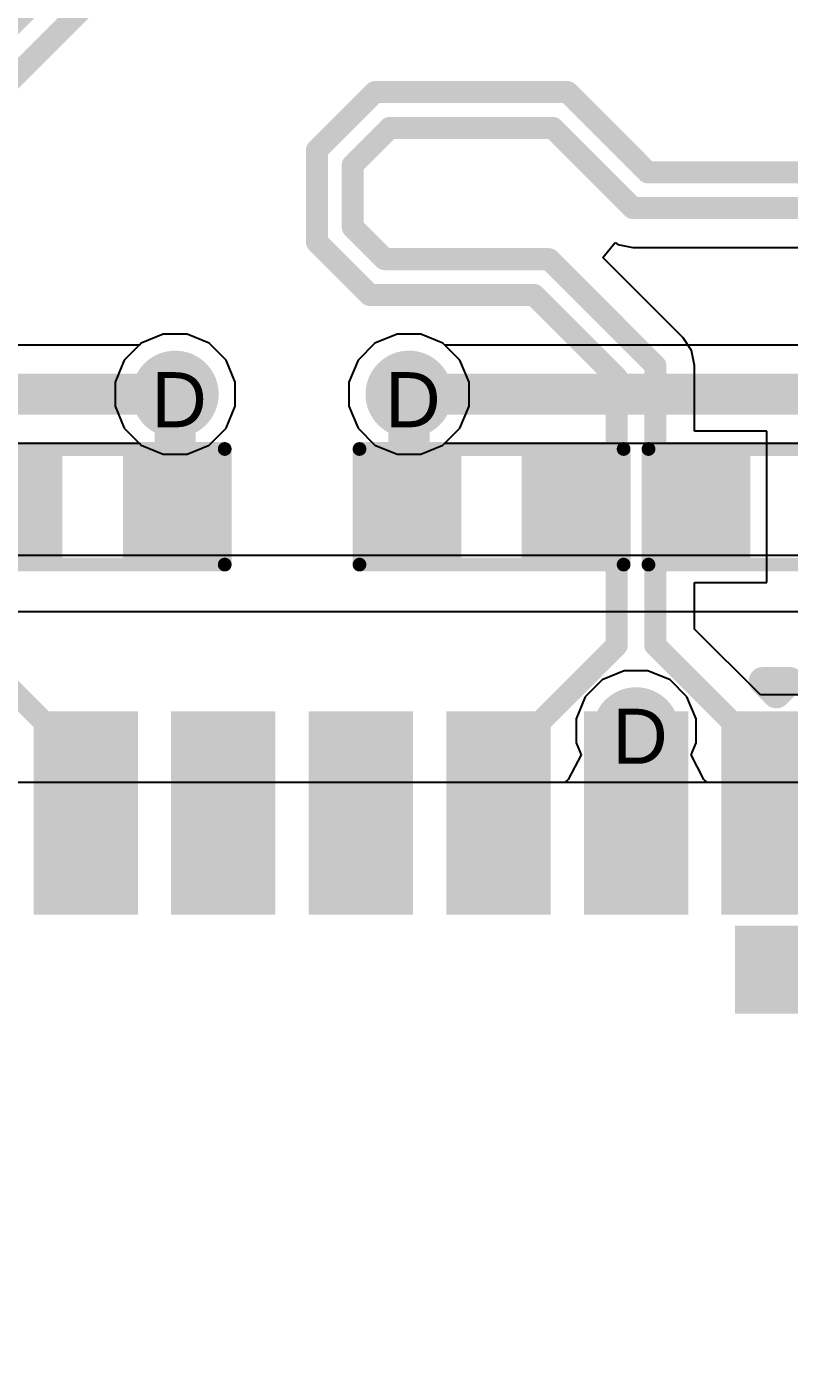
# Model space of a CAD drawing. Header units: inches. Extents: x 0 to 5032, y 0 to 5323.
# Drawn here: x 147.64 to 154.68, y 23.38 to 35.62 of the extents above; entities that cross this region are included whole.
import ezdxf

# ---------------------------------------------------------------- set-up
doc = ezdxf.new("R2010")
doc.units = ezdxf.units.IN
for name, color, linetype in [('Bottom Layer', 5, 'Continuous'), ('Bottom Solder', 6, 'Continuous'), ('Drill Drawing', 1, 'Continuous'), ('Layer 1', 16, 'Continuous'), ('Layer 2', 76, 'Continuous'), ('Multi-Layer', 9, 'Continuous'), ('Top Layer', 1, 'Continuous'), ('Top Overlay', 2, 'Continuous'), ('Top Paste', 8, 'Continuous'), ('Top Solder', 216, 'Continuous'), ('Via Holes', 16, 'Continuous')]:
    doc.layers.add(name, color=color, linetype=linetype)
doc.styles.add('Arial', font='', dxfattribs={"height": 0.2})
doc.styles.get('Arial').set_extended_font_data('Arial')

# ---------------------------------------------------------------- blocks, each defined once
blk = doc.blocks.new('H1102NLT_51')
at = {"layer": 'Top Layer'}
for points in [[(-5.09999996, 4.82500051), (-3.43000076, 4.82500051), (-3.43000076, 4.06499949), (-5.09999996, 4.06499949)], [(5.09999996, 4.06499949), (3.43000076, 4.06499949), (3.43000076, 4.82500051), (5.09999996, 4.82500051)], [(-5.09999996, 3.55500051), (-3.43000076, 3.55500051), (-3.43000076, 2.794999489999999), (-5.09999996, 2.794999489999999)], [(5.09999996, 2.794999489999999), (3.43000076, 2.794999489999999), (3.43000076, 3.55500051), (5.09999996, 3.55500051)], [(-5.09999996, 2.28500051), (-3.43000076, 2.28500051), (-3.43000076, 1.52499949), (-5.09999996, 1.52499949)], [(5.09999996, 1.52499949), (3.43000076, 1.52499949), (3.43000076, 2.28500051), (5.09999996, 2.28500051)], [(-5.09999996, 1.01500051), (-3.43000076, 1.01500051), (-3.43000076, 0.25499949), (-5.09999996, 0.25499949)], [(5.09999996, 0.2549994900000001), (3.43000076, 0.2549994899999999), (3.43000076, 1.01500051), (5.09999996, 1.01500051)], [(-5.09999996, -0.25499949), (-3.43000076, -0.25499949), (-3.43000076, -1.01500051), (-5.09999996, -1.01500051)], [(5.09999996, -1.01500051), (3.43000076, -1.01500051), (3.43000076, -0.2549994900000001), (5.09999996, -0.2549994899999999)], [(-5.09999996, -1.52499949), (-3.43000076, -1.52499949), (-3.43000076, -2.28500051), (-5.09999996, -2.28500051)], [(5.09999996, -2.28500051), (3.43000076, -2.28500051), (3.43000076, -1.52499949), (5.09999996, -1.52499949)], [(-5.09999996, -2.794999489999999), (-3.43000076, -2.794999489999999), (-3.43000076, -3.55500051), (-5.09999996, -3.55500051)], [(5.09999996, -3.55500051), (3.43000076, -3.55500051), (3.43000076, -2.794999489999999), (5.09999996, -2.794999489999999)], [(-5.09999996, -4.06499949), (-3.43000076, -4.06499949), (-3.43000076, -4.82500051), (-5.09999996, -4.82500051)], [(5.09999996, -4.82500051), (3.43000076, -4.82500051), (3.43000076, -4.06499949), (5.09999996, -4.06499949)]]:
    blk.add_hatch(color=1, dxfattribs=at).paths.add_polyline_path(points)
at = {"layer": 'Top Overlay'}
blk.add_hatch(color=2, dxfattribs=at).paths.add_polyline_path([(-3.2258, 4.08941016), (-2.413, 4.08941016), (-2.413, 4.902210159999999), (-3.2258, 4.902210159999999)])
at = {"layer": 'Top Paste'}
for points in [[(-5.09999996, 4.82500051), (-3.43000076, 4.82500051), (-3.43000076, 4.06499949), (-5.09999996, 4.06499949)], [(5.09999996, 4.06499949), (3.43000076, 4.06499949), (3.43000076, 4.82500051), (5.09999996, 4.82500051)], [(-5.09999996, 3.55500051), (-3.43000076, 3.55500051), (-3.43000076, 2.794999489999999), (-5.09999996, 2.794999489999999)], [(5.09999996, 2.794999489999999), (3.43000076, 2.794999489999999), (3.43000076, 3.55500051), (5.09999996, 3.55500051)], [(-5.09999996, 2.28500051), (-3.43000076, 2.28500051), (-3.43000076, 1.52499949), (-5.09999996, 1.52499949)], [(5.09999996, 1.52499949), (3.43000076, 1.52499949), (3.43000076, 2.28500051), (5.09999996, 2.28500051)], [(-5.09999996, 1.01500051), (-3.43000076, 1.01500051), (-3.43000076, 0.25499949), (-5.09999996, 0.25499949)], [(5.09999996, 0.2549994900000001), (3.43000076, 0.2549994899999999), (3.43000076, 1.01500051), (5.09999996, 1.01500051)], [(-5.09999996, -0.25499949), (-3.43000076, -0.25499949), (-3.43000076, -1.01500051), (-5.09999996, -1.01500051)], [(5.09999996, -1.01500051), (3.43000076, -1.01500051), (3.43000076, -0.2549994900000001), (5.09999996, -0.2549994899999999)], [(-5.09999996, -1.52499949), (-3.43000076, -1.52499949), (-3.43000076, -2.28500051), (-5.09999996, -2.28500051)], [(5.09999996, -2.28500051), (3.43000076, -2.28500051), (3.43000076, -1.52499949), (5.09999996, -1.52499949)], [(-5.09999996, -2.794999489999999), (-3.43000076, -2.794999489999999), (-3.43000076, -3.55500051), (-5.09999996, -3.55500051)], [(5.09999996, -3.55500051), (3.43000076, -3.55500051), (3.43000076, -2.794999489999999), (5.09999996, -2.794999489999999)], [(-5.09999996, -4.06499949), (-3.43000076, -4.06499949), (-3.43000076, -4.82500051), (-5.09999996, -4.82500051)], [(5.09999996, -4.82500051), (3.43000076, -4.82500051), (3.43000076, -4.06499949), (5.09999996, -4.06499949)]]:
    blk.add_hatch(color=8, dxfattribs=at).paths.add_polyline_path(points)
at = {"layer": 'Top Solder'}
for points in [[(-5.20159996, 4.92660051), (-3.32840076, 4.92660051), (-3.32840076, 3.96339949), (-5.20159996, 3.96339949)], [(5.20159996, 3.96339949), (3.32840076, 3.96339949), (3.32840076, 4.92660051), (5.20159996, 4.92660051)], [(-5.20159996, 3.65660051), (-3.32840076, 3.65660051), (-3.32840076, 2.69339949), (-5.20159996, 2.69339949)], [(5.20159996, 2.69339949), (3.32840076, 2.69339949), (3.32840076, 3.65660051), (5.20159996, 3.65660051)], [(-5.20159996, 2.38660051), (-3.32840076, 2.38660051), (-3.32840076, 1.42339949), (-5.20159996, 1.42339949)], [(5.20159996, 1.42339949), (3.32840076, 1.42339949), (3.32840076, 2.38660051), (5.20159996, 2.38660051)], [(-5.20159996, 1.11660051), (-3.32840076, 1.11660051), (-3.32840076, 0.15339949), (-5.20159996, 0.15339949)], [(5.20159996, 0.1533994900000001), (3.32840076, 0.1533994899999999), (3.32840076, 1.11660051), (5.20159996, 1.11660051)], [(-5.20159996, -0.15339949), (-3.32840076, -0.15339949), (-3.32840076, -1.11660051), (-5.20159996, -1.11660051)], [(5.20159996, -1.11660051), (3.32840076, -1.11660051), (3.32840076, -0.1533994900000001), (5.20159996, -0.1533994899999999)], [(-5.20159996, -1.42339949), (-3.32840076, -1.42339949), (-3.32840076, -2.38660051), (-5.20159996, -2.38660051)], [(5.20159996, -2.38660051), (3.32840076, -2.38660051), (3.32840076, -1.42339949), (5.20159996, -1.42339949)], [(-5.20159996, -2.69339949), (-3.32840076, -2.69339949), (-3.32840076, -3.65660051), (-5.20159996, -3.65660051)], [(5.20159996, -3.65660051), (3.32840076, -3.65660051), (3.32840076, -2.69339949), (5.20159996, -2.69339949)], [(-5.20159996, -3.96339949), (-3.32840076, -3.96339949), (-3.32840076, -4.92660051), (-5.20159996, -4.92660051)], [(5.20159996, -4.92660051), (3.32840076, -4.92660051), (3.32840076, -3.96339949), (5.20159996, -3.96339949)]]:
    blk.add_hatch(color=216, dxfattribs=at).paths.add_polyline_path(points)
at = {"layer": 'Top Overlay'}
for points in [[(3.554999239999999, 6.35, 0.127, 0.127, 0), (-3.554999239999999, 6.35, 0.127, 0.127, 0)], [(-5.48420036, 4.3434, 0.254, 0.254, 0), (-5.48420036, 4.597399999999999, 0.254, 0.254, 0)], [(-5.357200359999999, 4.4704, 0.254, 0.254, 0), (-5.48420036, 4.597399999999999, 0.254, 0.254, 0)], [(-5.48420036, 4.3434, 0.254, 0.254, 0), (-5.357200359999999, 4.4704, 0.254, 0.254, 0)], [(3.554999239999999, -6.35, 0.127, 0.127, 0), (-3.554999239999999, -6.35, 0.127, 0.127, 0)]]:
    blk.add_lwpolyline(points, format="xyseb", dxfattribs=at)
for points in [[(-3.58674924, 6.35, 0.0635, 0.0635, 1), (-3.52324924, 6.35, 0.0635, 0.0635, 1)], [(3.52324924, 6.35, 0.0635, 0.0635, 1), (3.58674924, 6.35, 0.0635, 0.0635, 1)], [(-5.547700359999999, 4.597399999999999, 0.127, 0.127, 1), (-5.42070036, 4.597399999999999, 0.127, 0.127, 1)], [(-5.547700359999999, 4.597399999999999, 0.127, 0.127, 1), (-5.42070036, 4.597399999999999, 0.127, 0.127, 1)], [(-5.42070036, 4.4704, 0.127, 0.127, 1), (-5.29370036, 4.4704, 0.127, 0.127, 1)], [(-5.42070036, 4.4704, 0.127, 0.127, 1), (-5.29370036, 4.4704, 0.127, 0.127, 1)], [(-5.547700359999999, 4.3434, 0.127, 0.127, 1), (-5.42070036, 4.3434, 0.127, 0.127, 1)], [(-5.547700359999999, 4.3434, 0.127, 0.127, 1), (-5.42070036, 4.3434, 0.127, 0.127, 1)], [(-3.58674924, -6.35, 0.0635, 0.0635, 1), (-3.52324924, -6.35, 0.0635, 0.0635, 1)], [(3.52324924, -6.35, 0.0635, 0.0635, 1), (3.58674924, -6.35, 0.0635, 0.0635, 1)]]:
    blk.add_lwpolyline(points, format="xyseb", close=True, dxfattribs=at)
blk = doc.blocks.new('R___0603_99')
at = {"layer": 'Top Layer'}
for points in [[(-0.3809999999999999, 0.4445), (-0.3809999999999999, -0.4445), (-1.143, -0.4445), (-1.143, 0.4445)], [(1.143, 0.4445), (1.143, -0.4445), (0.3809999999999999, -0.4445), (0.3809999999999999, 0.4445)]]:
    blk.add_hatch(color=1, dxfattribs=at).paths.add_polyline_path(points)
at = {"layer": 'Top Paste'}
for points in [[(-0.3809999999999999, 0.4445), (-0.3809999999999999, -0.4445), (-1.143, -0.4445), (-1.143, 0.4445)], [(1.143, 0.4445), (1.143, -0.4445), (0.3809999999999999, -0.4445), (0.3809999999999999, 0.4445)]]:
    blk.add_hatch(color=8, dxfattribs=at).paths.add_polyline_path(points)
at = {"layer": 'Top Solder'}
for points in [[(-0.2794, 0.5460999999999999), (-0.2794, -0.5460999999999999), (-1.2446, -0.5460999999999999), (-1.2446, 0.5460999999999999)], [(1.2446, 0.5460999999999999), (1.2446, -0.5460999999999999), (0.2794, -0.5460999999999999), (0.2794, 0.5460999999999999)]]:
    blk.add_hatch(color=216, dxfattribs=at).paths.add_polyline_path(points)
at = {"layer": 'Top Overlay'}
for points in [[(1.2192, 0.5334, 0.127, 0.127, 0), (-1.2192, 0.5334, 0.127, 0.127, 0)], [(-1.2192, 0.5334, 0.127, 0.127, 0), (-1.2192, -0.5334, 0.127, 0.127, 0)], [(1.2192, 0.5334, 0.127, 0.127, 0), (1.2192, -0.5334, 0.127, 0.127, 0)], [(1.2192, -0.5334, 0.127, 0.127, 0), (-1.2192, -0.5334, 0.127, 0.127, 0)]]:
    blk.add_lwpolyline(points, format="xyseb", dxfattribs=at)
for points in [[(-1.25095, 0.5334, 0.0635, 0.0635, 1), (-1.18745, 0.5334, 0.0635, 0.0635, 1)], [(-1.25095, 0.5334, 0.0635, 0.0635, 1), (-1.18745, 0.5334, 0.0635, 0.0635, 1)], [(1.18745, 0.5334, 0.0635, 0.0635, 1), (1.25095, 0.5334, 0.0635, 0.0635, 1)], [(1.18745, 0.5334, 0.0635, 0.0635, 1), (1.25095, 0.5334, 0.0635, 0.0635, 1)], [(-1.25095, -0.5334, 0.0635, 0.0635, 1), (-1.18745, -0.5334, 0.0635, 0.0635, 1)], [(-1.25095, -0.5334, 0.0635, 0.0635, 1), (-1.18745, -0.5334, 0.0635, 0.0635, 1)], [(1.18745, -0.5334, 0.0635, 0.0635, 1), (1.25095, -0.5334, 0.0635, 0.0635, 1)], [(1.18745, -0.5334, 0.0635, 0.0635, 1), (1.25095, -0.5334, 0.0635, 0.0635, 1)]]:
    blk.add_lwpolyline(points, format="xyseb", close=True, dxfattribs=at)
blk = doc.blocks.new('R___0603_100')
at = {"layer": 'Top Layer'}
for points in [[(-0.3809999999999999, 0.4445), (-0.3810000000000001, -0.4445), (-1.143, -0.4445), (-1.143, 0.4445)], [(1.143, 0.4445), (1.143, -0.4445), (0.3809999999999999, -0.4445), (0.3810000000000001, 0.4445)]]:
    blk.add_hatch(color=1, dxfattribs=at).paths.add_polyline_path(points)
at = {"layer": 'Top Paste'}
for points in [[(-0.3809999999999999, 0.4445), (-0.3810000000000001, -0.4445), (-1.143, -0.4445), (-1.143, 0.4445)], [(1.143, 0.4445), (1.143, -0.4445), (0.3809999999999999, -0.4445), (0.3810000000000001, 0.4445)]]:
    blk.add_hatch(color=8, dxfattribs=at).paths.add_polyline_path(points)
at = {"layer": 'Top Solder'}
for points in [[(-0.2793999999999999, 0.5460999999999999), (-0.2794, -0.5461), (-1.2446, -0.5460999999999999), (-1.2446, 0.5461)], [(1.2446, 0.5460999999999999), (1.2446, -0.5461), (0.2793999999999999, -0.5460999999999999), (0.2794, 0.5461)]]:
    blk.add_hatch(color=216, dxfattribs=at).paths.add_polyline_path(points)
at = {"layer": 'Top Overlay'}
for points in [[(-1.2192, 0.5334, 0.127, 0.127, 0), (1.2192, 0.5334, 0.127, 0.127, 0)], [(-1.2192, -0.5334, 0.127, 0.127, 0), (-1.2192, 0.5334, 0.127, 0.127, 0)], [(1.2192, -0.5334, 0.127, 0.127, 0), (1.2192, 0.5334, 0.127, 0.127, 0)], [(-1.2192, -0.5334, 0.127, 0.127, 0), (1.2192, -0.5334, 0.127, 0.127, 0)]]:
    blk.add_lwpolyline(points, format="xyseb", dxfattribs=at)
for points in [[(-1.25095, 0.5334, 0.0635, 0.0635, 1), (-1.18745, 0.5334, 0.0635, 0.0635, 1)], [(-1.25095, 0.5334, 0.0635, 0.0635, 1), (-1.18745, 0.5334, 0.0635, 0.0635, 1)], [(1.18745, 0.5334, 0.0635, 0.0635, 1), (1.25095, 0.5334, 0.0635, 0.0635, 1)], [(1.18745, 0.5334, 0.0635, 0.0635, 1), (1.25095, 0.5334, 0.0635, 0.0635, 1)], [(-1.25095, -0.5334, 0.0635, 0.0635, 1), (-1.18745, -0.5334, 0.0635, 0.0635, 1)], [(-1.25095, -0.5334, 0.0635, 0.0635, 1), (-1.18745, -0.5334, 0.0635, 0.0635, 1)], [(1.18745, -0.5334, 0.0635, 0.0635, 1), (1.25095, -0.5334, 0.0635, 0.0635, 1)], [(1.18745, -0.5334, 0.0635, 0.0635, 1), (1.25095, -0.5334, 0.0635, 0.0635, 1)]]:
    blk.add_lwpolyline(points, format="xyseb", close=True, dxfattribs=at)
blk = doc.blocks.new('R___0603_101')
at = {"layer": 'Top Layer'}
for points in [[(-0.3809999999999999, 0.4445), (-0.3809999999999999, -0.4445), (-1.143, -0.4445), (-1.143, 0.4445)], [(1.143, 0.4445), (1.143, -0.4445), (0.3809999999999999, -0.4445), (0.3809999999999999, 0.4445)]]:
    blk.add_hatch(color=1, dxfattribs=at).paths.add_polyline_path(points)
at = {"layer": 'Top Paste'}
for points in [[(-0.3809999999999999, 0.4445), (-0.3809999999999999, -0.4445), (-1.143, -0.4445), (-1.143, 0.4445)], [(1.143, 0.4445), (1.143, -0.4445), (0.3809999999999999, -0.4445), (0.3809999999999999, 0.4445)]]:
    blk.add_hatch(color=8, dxfattribs=at).paths.add_polyline_path(points)
at = {"layer": 'Top Solder'}
for points in [[(-0.2794, 0.5460999999999999), (-0.2794, -0.5460999999999999), (-1.2446, -0.5460999999999999), (-1.2446, 0.5460999999999999)], [(1.2446, 0.5460999999999999), (1.2446, -0.5460999999999999), (0.2794, -0.5460999999999999), (0.2794, 0.5460999999999999)]]:
    blk.add_hatch(color=216, dxfattribs=at).paths.add_polyline_path(points)
at = {"layer": 'Top Overlay'}
for points in [[(1.2192, 0.5334, 0.127, 0.127, 0), (-1.2192, 0.5334, 0.127, 0.127, 0)], [(-1.2192, 0.5334, 0.127, 0.127, 0), (-1.2192, -0.5334, 0.127, 0.127, 0)], [(1.2192, 0.5334, 0.127, 0.127, 0), (1.2192, -0.5334, 0.127, 0.127, 0)], [(1.2192, -0.5334, 0.127, 0.127, 0), (-1.2192, -0.5334, 0.127, 0.127, 0)]]:
    blk.add_lwpolyline(points, format="xyseb", dxfattribs=at)
for points in [[(-1.25095, 0.5334, 0.0635, 0.0635, 1), (-1.18745, 0.5334, 0.0635, 0.0635, 1)], [(-1.25095, 0.5334, 0.0635, 0.0635, 1), (-1.18745, 0.5334, 0.0635, 0.0635, 1)], [(1.18745, 0.5334, 0.0635, 0.0635, 1), (1.25095, 0.5334, 0.0635, 0.0635, 1)], [(1.18745, 0.5334, 0.0635, 0.0635, 1), (1.25095, 0.5334, 0.0635, 0.0635, 1)], [(-1.25095, -0.5334, 0.0635, 0.0635, 1), (-1.18745, -0.5334, 0.0635, 0.0635, 1)], [(-1.25095, -0.5334, 0.0635, 0.0635, 1), (-1.18745, -0.5334, 0.0635, 0.0635, 1)], [(1.18745, -0.5334, 0.0635, 0.0635, 1), (1.25095, -0.5334, 0.0635, 0.0635, 1)], [(1.18745, -0.5334, 0.0635, 0.0635, 1), (1.25095, -0.5334, 0.0635, 0.0635, 1)]]:
    blk.add_lwpolyline(points, format="xyseb", close=True, dxfattribs=at)

msp = doc.modelspace()

# ---------------------------------------------------------------- hatches: boundary and pattern name
at = {"layer": 'Bottom Layer'}
h = msp.add_hatch(color=5, dxfattribs=at)
edge = h.paths.add_edge_path()
edge.add_arc((149.0115511, 32.231584), 0.2999994, 0, 360)
h = msp.add_hatch(color=5, dxfattribs=at)
edge = h.paths.add_edge_path()
edge.add_arc((151.1697129, 32.231584), 0.2999994, 0, 360)
h = msp.add_hatch(color=5, dxfattribs=at)
edge = h.paths.add_edge_path()
edge.add_arc((153.265632, 29.12620032), 0.2999994, 0, 360)
at = {"layer": 'Bottom Solder'}
h = msp.add_hatch(color=6, dxfattribs=at)
edge = h.paths.add_edge_path()
edge.add_arc((149.0115511, 32.231584), 0.4015993999999999, 0, 360)
h = msp.add_hatch(color=6, dxfattribs=at)
edge = h.paths.add_edge_path()
edge.add_arc((151.1697129, 32.231584), 0.4015993999999999, 0, 360)
h = msp.add_hatch(color=6, dxfattribs=at)
edge = h.paths.add_edge_path()
edge.add_arc((153.265632, 29.12620032), 0.4015993999999999, 0, 360)
at = {"layer": 'Layer 1'}
h = msp.add_hatch(color=16, dxfattribs=at)
edge = h.paths.add_edge_path()
edge.add_arc((149.0115511, 32.231584), 0.2999994, 0, 360)
h = msp.add_hatch(color=16, dxfattribs=at)
edge = h.paths.add_edge_path()
edge.add_arc((151.1697129, 32.231584), 0.2999994, 0, 360)
h = msp.add_hatch(color=16, dxfattribs=at)
edge = h.paths.add_edge_path()
edge.add_arc((153.265632, 29.12620032), 0.2999994, 0, 360)
at = {"layer": 'Layer 2'}
h = msp.add_hatch(color=76, dxfattribs=at)
edge = h.paths.add_edge_path()
edge.add_arc((149.0115511, 32.231584), 0.2999994, 0, 360)
h = msp.add_hatch(color=76, dxfattribs=at)
edge = h.paths.add_edge_path()
edge.add_arc((151.1697129, 32.231584), 0.2999994, 0, 360)
h = msp.add_hatch(color=76, dxfattribs=at)
edge = h.paths.add_edge_path()
edge.add_arc((153.265632, 29.12620032), 0.2999994, 0, 360)
at = {"layer": 'Top Layer'}
h = msp.add_hatch(color=1, dxfattribs=at)
edge = h.paths.add_edge_path()
edge.add_arc((149.0115511, 32.231584), 0.2999994, 0, 360)
h = msp.add_hatch(color=1, dxfattribs=at)
edge = h.paths.add_edge_path()
edge.add_arc((151.1697129, 32.231584), 0.2999994, 0, 360)
h = msp.add_hatch(color=1, dxfattribs=at)
edge = h.paths.add_edge_path()
edge.add_arc((153.265632, 29.12620032), 0.2999994, 0, 360)
at = {"layer": 'Top Solder'}
h = msp.add_hatch(color=216, dxfattribs=at)
edge = h.paths.add_edge_path()
edge.add_arc((149.0115511, 32.231584), 0.4015993999999999, 0, 360)
h = msp.add_hatch(color=216, dxfattribs=at)
edge = h.paths.add_edge_path()
edge.add_arc((151.1697129, 32.231584), 0.4015993999999999, 0, 360)
h = msp.add_hatch(color=216, dxfattribs=at)
edge = h.paths.add_edge_path()
edge.add_arc((153.265632, 29.12620032), 0.4015993999999999, 0, 360)
at = {"layer": 'Via Holes'}
h = msp.add_hatch(color=7, dxfattribs=at)
edge = h.paths.add_edge_path()
edge.add_arc((149.0115511, 32.231584), 0.1499997, 0, 360)
h = msp.add_hatch(color=7, dxfattribs=at)
edge = h.paths.add_edge_path()
edge.add_arc((151.1697129, 32.231584), 0.1499997, 0, 360)
h = msp.add_hatch(color=7, dxfattribs=at)
edge = h.paths.add_edge_path()
edge.add_arc((153.265632, 29.12620032), 0.1499997, 0, 360)

# ---------------------------------------------------------------- linework, layer by layer
at = {"layer": 'Bottom Layer'}
for p, q in [((148.69773664, 32.7012427), (148.68128506, 32.68479112)), ((148.9013532, 32.78558339999999), (148.69773664, 32.7012427)), ((149.121749, 32.78558339999999), (148.9013532, 32.78558339999999)), ((149.32536556, 32.7012427), (149.121749, 32.78558339999999)), ((149.4812098, 32.54539845999999), (149.32536556, 32.7012427)), ((150.85589844, 32.7012427), (150.7000542, 32.54539845999999)), ((151.059515, 32.78558339999999), (150.85589844, 32.7012427)), ((151.2799108, 32.78558339999999), (151.059515, 32.78558339999999)), ((151.48352736, 32.7012427), (151.2799108, 32.78558339999999)), ((151.49997894, 32.68479112), (151.48352736, 32.7012427)), ((148.68128506, 32.68479112), (144.04465984, 32.68479112)), ((156.13660416, 32.68479112), (151.49997894, 32.68479112)), ((149.5655505, 32.3417819), (149.4812098, 32.54539845999999)), ((150.7000542, 32.54539845999999), (150.6157135, 32.3417819)), ((149.5655505, 32.1213861), (149.5655505, 32.3417819)), ((150.6157135, 32.3417819), (150.6157135, 32.1213861)), ((149.4812098, 31.91776954), (149.5655505, 32.1213861)), ((150.6157135, 32.1213861), (150.7000542, 31.91776954)), ((149.32536556, 31.76192529999999), (149.4812098, 31.91776954)), ((150.7000542, 31.91776954), (150.85589844, 31.76192529999999)), ((144.04465984, 31.77837688), (148.68128506, 31.77837688)), ((148.68128506, 31.77837688), (148.69773664, 31.76192529999999)), ((148.69773664, 31.76192529999999), (148.9013532, 31.6775846)), ((149.121749, 31.6775846), (149.32536556, 31.76192529999999)), ((150.85589844, 31.76192529999999), (151.059515, 31.6775846)), ((151.2799108, 31.6775846), (151.48352736, 31.76192529999999)), ((151.48352736, 31.76192529999999), (151.49997894, 31.77837688)), ((151.49997894, 31.77837688), (156.13660416, 31.77837688)), ((148.9013532, 31.6775846), (149.121749, 31.6775846)), ((151.059515, 31.6775846), (151.2799108, 31.6775846)), ((148.42489746, 30.74394664), (143.45748296, 30.74394664)), ((154.20918104, 30.74394918), (148.42489746, 30.74394664)), ((156.60321994, 30.74394918), (154.20918104, 30.74394918)), ((143.45748296, 30.22599492), (148.42489746, 30.22599492)), ((148.42489746, 30.22599492), (154.20918104, 30.22599746)), ((154.20918104, 30.22599746), (156.27277356, 30.22599746)), ((158.63247928, 28.650184), (141.55440828, 28.650184))]:
    msp.add_line(p, q, dxfattribs=at)
for points in [[(143.7143938, 32.231584, 0.3809999999999999, 0.3809999999999999, 0), (149.0115511, 32.231584, 0.3809999999999999, 0.3809999999999999, 0)], [(151.1697129, 32.231584, 0.3809999999999999, 0.3809999999999999, 0), (156.4668702, 32.231584, 0.3809999999999999, 0.3809999999999999, 0)]]:
    msp.add_lwpolyline(points, format="xyseb", dxfattribs=at)
for points in [[(148.9163011, 32.231584, 0.1905, 0.1905, 1), (149.1068011, 32.231584, 0.1905, 0.1905, 1)], [(151.0744629, 32.231584, 0.1905, 0.1905, 1), (151.2649629, 32.231584, 0.1905, 0.1905, 1)]]:
    msp.add_lwpolyline(points, format="xyseb", close=True, dxfattribs=at)
at = {"layer": 'Layer 1'}
for p, q in [((148.69773664, 32.7012427), (148.5418924, 32.54539845999999)), ((148.9013532, 32.78558339999999), (148.69773664, 32.7012427)), ((149.121749, 32.78558339999999), (148.9013532, 32.78558339999999)), ((149.32536556, 32.7012427), (149.121749, 32.78558339999999)), ((149.4812098, 32.54539845999999), (149.32536556, 32.7012427)), ((150.85589844, 32.7012427), (150.7000542, 32.54539845999999)), ((151.059515, 32.78558339999999), (150.85589844, 32.7012427)), ((151.2799108, 32.78558339999999), (151.059515, 32.78558339999999)), ((151.48352736, 32.7012427), (151.2799108, 32.78558339999999)), ((151.6393716, 32.54539845999999), (151.48352736, 32.7012427)), ((148.5418924, 32.54539845999999), (148.4575517, 32.3417819)), ((149.5655505, 32.3417819), (149.4812098, 32.54539845999999)), ((150.7000542, 32.54539845999999), (150.6157135, 32.3417819)), ((151.7237123, 32.3417819), (151.6393716, 32.54539845999999)), ((148.4575517, 32.3417819), (148.4575517, 32.1213861)), ((149.5655505, 32.1213861), (149.5655505, 32.3417819)), ((150.6157135, 32.3417819), (150.6157135, 32.1213861)), ((151.7237123, 32.1213861), (151.7237123, 32.3417819)), ((148.4575517, 32.1213861), (148.5418924, 31.91776954)), ((149.4812098, 31.91776954), (149.5655505, 32.1213861)), ((150.6157135, 32.1213861), (150.7000542, 31.91776954)), ((151.6393716, 31.91776954), (151.7237123, 32.1213861)), ((148.5418924, 31.91776954), (148.69773664, 31.76192529999999)), ((149.32536556, 31.76192529999999), (149.4812098, 31.91776954)), ((150.7000542, 31.91776954), (150.85589844, 31.76192529999999)), ((151.48352736, 31.76192529999999), (151.6393716, 31.91776954)), ((148.69773664, 31.76192529999999), (148.9013532, 31.6775846)), ((149.121749, 31.6775846), (149.32536556, 31.76192529999999)), ((150.85589844, 31.76192529999999), (151.059515, 31.6775846)), ((151.2799108, 31.6775846), (151.48352736, 31.76192529999999)), ((148.9013532, 31.6775846), (149.121749, 31.6775846)), ((151.059515, 31.6775846), (151.2799108, 31.6775846)), ((153.1554341, 29.68019972), (152.95181754, 29.59585902)), ((153.3758299, 29.68019972), (153.1554341, 29.68019972)), ((153.57944646, 29.59585902), (153.3758299, 29.68019972)), ((152.95181754, 29.59585902), (152.7959733, 29.44001477999999)), ((153.7352907, 29.44001477999999), (153.57944646, 29.59585902)), ((152.7959733, 29.44001477999999), (152.7116326, 29.23639822)), ((153.8196314, 29.23639822), (153.7352907, 29.44001477999999)), ((152.7116326, 29.23639822), (152.7116326, 29.01600242)), ((153.8196314, 29.01600242), (153.8196314, 29.23639822)), ((152.7116326, 29.01600242), (152.7579495, 28.90418654)), ((153.7733145, 28.90418654), (153.8196314, 29.01600242)), ((152.7579495, 28.90418654), (152.64033734, 28.67725532)), ((153.89092666, 28.67725532), (153.7733145, 28.90418654)), ((152.60915884, 28.650184), (147.57210516, 28.650184)), ((152.64033734, 28.67725532), (152.60915884, 28.650184)), ((153.92210516, 28.650184), (153.89092666, 28.67725532)), ((158.63247928, 28.650184), (153.92210516, 28.650184))]:
    msp.add_line(p, q, dxfattribs=at)
at = {"layer": 'Layer 2'}
for p, q in [((148.69773664, 32.7012427), (148.5418924, 32.54539845999999)), ((148.9013532, 32.78558339999999), (148.69773664, 32.7012427)), ((149.121749, 32.78558339999999), (148.9013532, 32.78558339999999)), ((149.32536556, 32.7012427), (149.121749, 32.78558339999999)), ((149.4812098, 32.54539845999999), (149.32536556, 32.7012427)), ((150.85589844, 32.7012427), (150.7000542, 32.54539845999999)), ((151.059515, 32.78558339999999), (150.85589844, 32.7012427)), ((151.2799108, 32.78558339999999), (151.059515, 32.78558339999999)), ((151.48352736, 32.7012427), (151.2799108, 32.78558339999999)), ((151.6393716, 32.54539845999999), (151.48352736, 32.7012427)), ((148.5418924, 32.54539845999999), (148.4575517, 32.3417819)), ((149.5655505, 32.3417819), (149.4812098, 32.54539845999999)), ((150.7000542, 32.54539845999999), (150.6157135, 32.3417819)), ((151.7237123, 32.3417819), (151.6393716, 32.54539845999999)), ((148.4575517, 32.3417819), (148.4575517, 32.1213861)), ((149.5655505, 32.1213861), (149.5655505, 32.3417819)), ((150.6157135, 32.3417819), (150.6157135, 32.1213861)), ((151.7237123, 32.1213861), (151.7237123, 32.3417819)), ((148.4575517, 32.1213861), (148.5418924, 31.91776954)), ((149.4812098, 31.91776954), (149.5655505, 32.1213861)), ((150.6157135, 32.1213861), (150.7000542, 31.91776954)), ((151.6393716, 31.91776954), (151.7237123, 32.1213861)), ((148.5418924, 31.91776954), (148.69773664, 31.76192529999999)), ((149.32536556, 31.76192529999999), (149.4812098, 31.91776954)), ((150.7000542, 31.91776954), (150.85589844, 31.76192529999999)), ((151.48352736, 31.76192529999999), (151.6393716, 31.91776954)), ((148.69773664, 31.76192529999999), (148.9013532, 31.6775846)), ((149.121749, 31.6775846), (149.32536556, 31.76192529999999)), ((150.85589844, 31.76192529999999), (151.059515, 31.6775846)), ((151.2799108, 31.6775846), (151.48352736, 31.76192529999999)), ((148.9013532, 31.6775846), (149.121749, 31.6775846)), ((151.059515, 31.6775846), (151.2799108, 31.6775846)), ((153.1554341, 29.68019972), (152.95181754, 29.59585902)), ((153.3758299, 29.68019972), (153.1554341, 29.68019972)), ((153.57944646, 29.59585902), (153.3758299, 29.68019972)), ((152.95181754, 29.59585902), (152.7959733, 29.44001477999999)), ((153.7352907, 29.44001477999999), (153.57944646, 29.59585902)), ((152.7959733, 29.44001477999999), (152.7116326, 29.23639822)), ((153.8196314, 29.23639822), (153.7352907, 29.44001477999999)), ((152.7116326, 29.23639822), (152.7116326, 29.01600242)), ((153.8196314, 29.01600242), (153.8196314, 29.23639822)), ((152.7116326, 29.01600242), (152.7579495, 28.90418654)), ((153.7733145, 28.90418654), (153.8196314, 29.01600242)), ((152.7579495, 28.90418654), (152.64033734, 28.67725532)), ((153.89092666, 28.67725532), (153.7733145, 28.90418654)), ((152.60915884, 28.650184), (147.57210516, 28.650184)), ((152.64033734, 28.67725532), (152.60915884, 28.650184)), ((153.92210516, 28.650184), (153.89092666, 28.67725532)), ((158.63247928, 28.650184), (153.92210516, 28.650184))]:
    msp.add_line(p, q, dxfattribs=at)
at = {"layer": 'Multi-Layer'}
msp.add_line((158.63247928, 28.650184), (141.47095658, 28.650184), dxfattribs=at)
at = {"layer": 'Top Layer'}
for p, q in [((152.96026812, 33.49147734), (153.073608, 33.62958475999999)), ((153.073608, 33.62958475999999), (153.09831712, 33.6130773)), ((153.09831712, 33.6130773), (153.23706462, 33.58547512)), ((153.23706462, 33.58547512), (153.23707732, 33.58547766)), ((153.23707732, 33.58547766), (155.00371844, 33.58547766)), ((153.69979928, 32.75194618), (152.96026812, 33.49147734)), ((153.6998069, 32.7519411), (153.69979928, 32.75194618)), ((153.77839958, 32.6343137), (153.6998069, 32.7519411)), ((153.80600176, 32.4955662), (153.77839958, 32.6343137)), ((153.80599922, 32.49555349999999), (153.80600176, 32.4955662)), ((153.80599922, 31.8910208), (153.80599922, 32.49555349999999)), ((154.4725511, 31.8910208), (153.80599922, 31.8910208)), ((154.4725511, 30.4940208), (154.4725511, 31.8910208)), ((153.80599922, 30.06478112), (153.80599922, 30.4940208)), ((153.80599922, 30.4940208), (154.4725511, 30.4940208)), ((154.41437748, 29.45640032), (153.80599922, 30.06478112)), ((155.16963124, 29.45640032), (154.41437748, 29.45640032))]:
    msp.add_line(p, q, dxfattribs=at)
for points in [[(146.737832, 34.87112405999999, 0.2032, 0.2032, 0), (148.4853393, 36.61863136, 0.2032, 0.2032, 0)], [(147.093432, 34.723832, 0.2032, 0.2032, 0), (148.63263136, 36.26303136, 0.2032, 0.2032, 0)], [(150.31997368, 34.48300952, 0.2032, 0.2032, 0), (150.85531424, 35.01835008, 0.2032, 0.2032, 0)], [(150.85531424, 35.01835008, 0.2032, 0.2032, 0), (152.6337308, 35.01835008, 0.2032, 0.2032, 0)], [(152.6337308, 35.01835008, 0.2032, 0.2032, 0), (153.373836, 34.27824488, 0.2032, 0.2032, 0)], [(150.65017368, 34.34623814, 0.2032, 0.2032, 0), (150.99208562, 34.68815008, 0.2032, 0.2032, 0)], [(150.99208562, 34.68815008, 0.2032, 0.2032, 0), (152.49695942, 34.68815008, 0.2032, 0.2032, 0)], [(152.49695942, 34.68815008, 0.2032, 0.2032, 0), (152.9849112, 34.20019575999999, 0.2032, 0.2032, 0)], [(150.31997368, 33.6349721, 0.2032, 0.2032, 0), (150.31997368, 34.48300952, 0.2032, 0.2032, 0)], [(150.65017368, 33.77174601999999, 0.2032, 0.2032, 0), (150.65017368, 34.34623814, 0.2032, 0.2032, 0)], [(152.9849112, 34.20019575999999, 0.2032, 0.2032, 0), (152.98491374, 34.20019575999999, 0.2032, 0.2032, 0)], [(152.98491374, 34.20019575999999, 0.2032, 0.2032, 0), (153.23706462, 33.94804488, 0.2032, 0.2032, 0)], [(153.373836, 34.27824488, 0.2032, 0.2032, 0), (154.86695976, 34.27824488, 0.2032, 0.2032, 0)], [(153.23706462, 33.94804488, 0.2032, 0.2032, 0), (155.00373114, 33.94804488, 0.2032, 0.2032, 0)], [(150.65017368, 33.77174601999999, 0.2032, 0.2032, 0), (150.94472224, 33.47719746, 0.2032, 0.2032, 0)], [(150.31997368, 33.6349721, 0.2032, 0.2032, 0), (150.80794832, 33.14699746, 0.2032, 0.2032, 0)], [(150.94472224, 33.47719746, 0.2032, 0.2032, 0), (152.46180074, 33.47719746, 0.2032, 0.2032, 0)], [(152.46180074, 33.47719746, 0.2032, 0.2032, 0), (153.443432, 32.4955662, 0.2032, 0.2032, 0)], [(150.80794832, 33.14699746, 0.2032, 0.2032, 0), (152.32502682, 33.14699746, 0.2032, 0.2032, 0)], [(152.32502682, 33.14699746, 0.2032, 0.2032, 0), (153.087832, 32.38419228, 0.2032, 0.2032, 0)], [(153.443432, 31.6501399, 0.2032, 0.2032, 0), (153.443432, 32.4955662, 0.2032, 0.2032, 0)], [(153.087832, 31.6501399, 0.2032, 0.2032, 0), (153.087832, 32.38419228, 0.2032, 0.2032, 0)], [(149.0115511, 31.1925208, 0.3809999999999999, 0.3809999999999999, 0), (149.0115511, 32.231584, 0.3809999999999999, 0.3809999999999999, 0)], [(151.1697129, 31.1925208, 0.3809999999999999, 0.3809999999999999, 0), (151.1697129, 32.231584, 0.3809999999999999, 0.3809999999999999, 0)], [(152.6937129, 31.2560208, 0.2032, 0.2032, 0), (153.087832, 31.6501399, 0.2032, 0.2032, 0)], [(153.443432, 31.6501399, 0.2032, 0.2032, 0), (153.8375511, 31.2560208, 0.2032, 0.2032, 0)], [(152.6937129, 31.1925208, 0.2032, 0.2032, 0), (152.6937129, 31.2560208, 0.2032, 0.2032, 0)], [(153.8375511, 31.1925208, 0.2032, 0.2032, 0), (153.8375511, 31.2560208, 0.2032, 0.2032, 0)], [(152.6937129, 31.1290208, 0.2032, 0.2032, 0), (152.6937129, 31.1925208, 0.2032, 0.2032, 0)], [(152.6937129, 31.1290208, 0.2032, 0.2032, 0), (153.087832, 30.7349017, 0.2032, 0.2032, 0)], [(153.443432, 30.7349017, 0.2032, 0.2032, 0), (153.8375511, 31.1290208, 0.2032, 0.2032, 0)], [(153.8375511, 31.1290208, 0.2032, 0.2032, 0), (153.8375511, 31.1925208, 0.2032, 0.2032, 0)], [(153.087832, 29.91459854, 0.2032, 0.2032, 0), (153.087832, 30.7349017, 0.2032, 0.2032, 0)], [(153.443432, 29.91459854, 0.2032, 0.2032, 0), (153.443432, 30.7349017, 0.2032, 0.2032, 0)], [(147.093432, 29.91459854, 0.2032, 0.2032, 0), (148.185632, 28.82239853999999, 0.2032, 0.2032, 0)], [(151.995632, 28.82239853999999, 0.2032, 0.2032, 0), (153.087832, 29.91459854, 0.2032, 0.2032, 0)], [(153.443432, 29.91459854, 0.2032, 0.2032, 0), (154.535632, 28.82239853999999, 0.2032, 0.2032, 0)], [(148.185632, 28.36740072, 0.2032, 0.2032, 0), (148.185632, 28.82239853999999, 0.2032, 0.2032, 0)], [(151.995632, 28.36740072, 0.2032, 0.2032, 0), (151.995632, 28.82239853999999, 0.2032, 0.2032, 0)], [(154.535632, 28.36740072, 0.2032, 0.2032, 0), (154.535632, 28.82239853999999, 0.2032, 0.2032, 0)]]:
    msp.add_lwpolyline(points, format="xyseb", dxfattribs=at)
for points in [[(150.80451424, 35.01835008, 0.1016, 0.1016, 1), (150.90611424, 35.01835008, 0.1016, 0.1016, 1)], [(150.80451424, 35.01835008, 0.1016, 0.1016, 1), (150.90611424, 35.01835008, 0.1016, 0.1016, 1)], [(152.5829308, 35.01835008, 0.1016, 0.1016, 1), (152.6845308, 35.01835008, 0.1016, 0.1016, 1)], [(152.5829308, 35.01835008, 0.1016, 0.1016, 1), (152.6845308, 35.01835008, 0.1016, 0.1016, 1)], [(150.94128562, 34.68815008, 0.1016, 0.1016, 1), (151.04288562, 34.68815008, 0.1016, 0.1016, 1)], [(150.94128562, 34.68815008, 0.1016, 0.1016, 1), (151.04288562, 34.68815008, 0.1016, 0.1016, 1)], [(152.44615942, 34.68815008, 0.1016, 0.1016, 1), (152.54775942, 34.68815008, 0.1016, 0.1016, 1)], [(152.44615942, 34.68815008, 0.1016, 0.1016, 1), (152.54775942, 34.68815008, 0.1016, 0.1016, 1)], [(150.26917368, 34.48300952, 0.1016, 0.1016, 1), (150.37077368, 34.48300952, 0.1016, 0.1016, 1)], [(150.26917368, 34.48300952, 0.1016, 0.1016, 1), (150.37077368, 34.48300952, 0.1016, 0.1016, 1)], [(150.59937368, 34.34623814, 0.1016, 0.1016, 1), (150.70097368, 34.34623814, 0.1016, 0.1016, 1)], [(150.59937368, 34.34623814, 0.1016, 0.1016, 1), (150.70097368, 34.34623814, 0.1016, 0.1016, 1)], [(152.9341112, 34.20019575999999, 0.1016, 0.1016, 1), (153.0357112, 34.20019575999999, 0.1016, 0.1016, 1)], [(152.9341112, 34.20019575999999, 0.1016, 0.1016, 1), (153.0357112, 34.20019575999999, 0.1016, 0.1016, 1)], [(152.93411374, 34.20019575999999, 0.1016, 0.1016, 1), (153.03571374, 34.20019575999999, 0.1016, 0.1016, 1)], [(152.93411374, 34.20019575999999, 0.1016, 0.1016, 1), (153.03571374, 34.20019575999999, 0.1016, 0.1016, 1)], [(153.323036, 34.27824488, 0.1016, 0.1016, 1), (153.424636, 34.27824488, 0.1016, 0.1016, 1)], [(153.323036, 34.27824488, 0.1016, 0.1016, 1), (153.424636, 34.27824488, 0.1016, 0.1016, 1)], [(153.18626462, 33.94804488, 0.1016, 0.1016, 1), (153.28786462, 33.94804488, 0.1016, 0.1016, 1)], [(153.18626462, 33.94804488, 0.1016, 0.1016, 1), (153.28786462, 33.94804488, 0.1016, 0.1016, 1)], [(150.59937368, 33.77174601999999, 0.1016, 0.1016, 1), (150.70097368, 33.77174601999999, 0.1016, 0.1016, 1)], [(150.59937368, 33.77174601999999, 0.1016, 0.1016, 1), (150.70097368, 33.77174601999999, 0.1016, 0.1016, 1)], [(150.26917368, 33.6349721, 0.1016, 0.1016, 1), (150.37077368, 33.6349721, 0.1016, 0.1016, 1)], [(150.26917368, 33.6349721, 0.1016, 0.1016, 1), (150.37077368, 33.6349721, 0.1016, 0.1016, 1)], [(150.89392224, 33.47719746, 0.1016, 0.1016, 1), (150.99552224, 33.47719746, 0.1016, 0.1016, 1)], [(150.89392224, 33.47719746, 0.1016, 0.1016, 1), (150.99552224, 33.47719746, 0.1016, 0.1016, 1)], [(152.41100074, 33.47719746, 0.1016, 0.1016, 1), (152.51260074, 33.47719746, 0.1016, 0.1016, 1)], [(152.41100074, 33.47719746, 0.1016, 0.1016, 1), (152.51260074, 33.47719746, 0.1016, 0.1016, 1)], [(150.75714832, 33.14699746, 0.1016, 0.1016, 1), (150.85874832, 33.14699746, 0.1016, 0.1016, 1)], [(150.75714832, 33.14699746, 0.1016, 0.1016, 1), (150.85874832, 33.14699746, 0.1016, 0.1016, 1)], [(152.27422682, 33.14699746, 0.1016, 0.1016, 1), (152.37582682, 33.14699746, 0.1016, 0.1016, 1)], [(152.27422682, 33.14699746, 0.1016, 0.1016, 1), (152.37582682, 33.14699746, 0.1016, 0.1016, 1)], [(153.392632, 32.4955662, 0.1016, 0.1016, 1), (153.494232, 32.4955662, 0.1016, 0.1016, 1)], [(153.392632, 32.4955662, 0.1016, 0.1016, 1), (153.494232, 32.4955662, 0.1016, 0.1016, 1)], [(153.037032, 32.38419228, 0.1016, 0.1016, 1), (153.138632, 32.38419228, 0.1016, 0.1016, 1)], [(153.037032, 32.38419228, 0.1016, 0.1016, 1), (153.138632, 32.38419228, 0.1016, 0.1016, 1)], [(148.9163011, 32.231584, 0.1905, 0.1905, 1), (149.1068011, 32.231584, 0.1905, 0.1905, 1)], [(151.0744629, 32.231584, 0.1905, 0.1905, 1), (151.2649629, 32.231584, 0.1905, 0.1905, 1)], [(153.037032, 31.6501399, 0.1016, 0.1016, 1), (153.138632, 31.6501399, 0.1016, 0.1016, 1)], [(153.037032, 31.6501399, 0.1016, 0.1016, 1), (153.138632, 31.6501399, 0.1016, 0.1016, 1)], [(153.392632, 31.6501399, 0.1016, 0.1016, 1), (153.494232, 31.6501399, 0.1016, 0.1016, 1)], [(153.392632, 31.6501399, 0.1016, 0.1016, 1), (153.494232, 31.6501399, 0.1016, 0.1016, 1)], [(148.9163011, 31.1925208, 0.1905, 0.1905, 1), (149.1068011, 31.1925208, 0.1905, 0.1905, 1)], [(151.0744629, 31.1925208, 0.1905, 0.1905, 1), (151.2649629, 31.1925208, 0.1905, 0.1905, 1)], [(152.6429129, 31.2560208, 0.1016, 0.1016, 1), (152.7445129, 31.2560208, 0.1016, 0.1016, 1)], [(152.6429129, 31.2560208, 0.1016, 0.1016, 1), (152.7445129, 31.2560208, 0.1016, 0.1016, 1)], [(153.7867511, 31.2560208, 0.1016, 0.1016, 1), (153.8883511, 31.2560208, 0.1016, 0.1016, 1)], [(153.7867511, 31.2560208, 0.1016, 0.1016, 1), (153.8883511, 31.2560208, 0.1016, 0.1016, 1)], [(152.6429129, 31.1925208, 0.1016, 0.1016, 1), (152.7445129, 31.1925208, 0.1016, 0.1016, 1)], [(152.6429129, 31.1925208, 0.1016, 0.1016, 1), (152.7445129, 31.1925208, 0.1016, 0.1016, 1)], [(152.6429129, 31.1290208, 0.1016, 0.1016, 1), (152.7445129, 31.1290208, 0.1016, 0.1016, 1)], [(152.6429129, 31.1290208, 0.1016, 0.1016, 1), (152.7445129, 31.1290208, 0.1016, 0.1016, 1)], [(153.7867511, 31.1925208, 0.1016, 0.1016, 1), (153.8883511, 31.1925208, 0.1016, 0.1016, 1)], [(153.7867511, 31.1925208, 0.1016, 0.1016, 1), (153.8883511, 31.1925208, 0.1016, 0.1016, 1)], [(153.7867511, 31.1290208, 0.1016, 0.1016, 1), (153.8883511, 31.1290208, 0.1016, 0.1016, 1)], [(153.7867511, 31.1290208, 0.1016, 0.1016, 1), (153.8883511, 31.1290208, 0.1016, 0.1016, 1)], [(153.037032, 30.7349017, 0.1016, 0.1016, 1), (153.138632, 30.7349017, 0.1016, 0.1016, 1)], [(153.037032, 30.7349017, 0.1016, 0.1016, 1), (153.138632, 30.7349017, 0.1016, 0.1016, 1)], [(153.392632, 30.7349017, 0.1016, 0.1016, 1), (153.494232, 30.7349017, 0.1016, 0.1016, 1)], [(153.392632, 30.7349017, 0.1016, 0.1016, 1), (153.494232, 30.7349017, 0.1016, 0.1016, 1)], [(153.037032, 29.91459854, 0.1016, 0.1016, 1), (153.138632, 29.91459854, 0.1016, 0.1016, 1)], [(153.037032, 29.91459854, 0.1016, 0.1016, 1), (153.138632, 29.91459854, 0.1016, 0.1016, 1)], [(153.392632, 29.91459854, 0.1016, 0.1016, 1), (153.494232, 29.91459854, 0.1016, 0.1016, 1)], [(153.392632, 29.91459854, 0.1016, 0.1016, 1), (153.494232, 29.91459854, 0.1016, 0.1016, 1)], [(148.134832, 28.82239853999999, 0.1016, 0.1016, 1), (148.236432, 28.82239853999999, 0.1016, 0.1016, 1)], [(148.134832, 28.82239853999999, 0.1016, 0.1016, 1), (148.236432, 28.82239853999999, 0.1016, 0.1016, 1)], [(151.944832, 28.82239853999999, 0.1016, 0.1016, 1), (152.046432, 28.82239853999999, 0.1016, 0.1016, 1)], [(151.944832, 28.82239853999999, 0.1016, 0.1016, 1), (152.046432, 28.82239853999999, 0.1016, 0.1016, 1)], [(154.484832, 28.82239853999999, 0.1016, 0.1016, 1), (154.586432, 28.82239853999999, 0.1016, 0.1016, 1)], [(154.484832, 28.82239853999999, 0.1016, 0.1016, 1), (154.586432, 28.82239853999999, 0.1016, 0.1016, 1)], [(148.134832, 28.36740072, 0.1016, 0.1016, 1), (148.236432, 28.36740072, 0.1016, 0.1016, 1)], [(151.944832, 28.36740072, 0.1016, 0.1016, 1), (152.046432, 28.36740072, 0.1016, 0.1016, 1)], [(154.484832, 28.36740072, 0.1016, 0.1016, 1), (154.586432, 28.36740072, 0.1016, 0.1016, 1)]]:
    msp.add_lwpolyline(points, format="xyseb", close=True, dxfattribs=at)

# ---------------------------------------------------------------- block references
for name, p, rotation in [('R___0603_99', (148.2495511, 31.1925208), 180), ('R___0603_101', (154.5995511, 31.1925208), 180), ('H1102NLT_51', (150.090632, 24.10240036), 270)]:
    msp.add_blockref(name, p, dxfattribs=dict(rotation=rotation))
msp.add_blockref('R___0603_100', (151.9317129, 31.1925208))

# ---------------------------------------------------------------- texts
at = {"layer": 'Drill Drawing', "style": 'Arial'}
for p in [(148.7914728, 31.92686782), (150.9496346, 31.92686782), (153.0455537, 28.82148414)]:
    msp.add_text('D', height=0.508, dxfattribs=at).set_placement(p)

doc.saveas('drawing.dxf')
